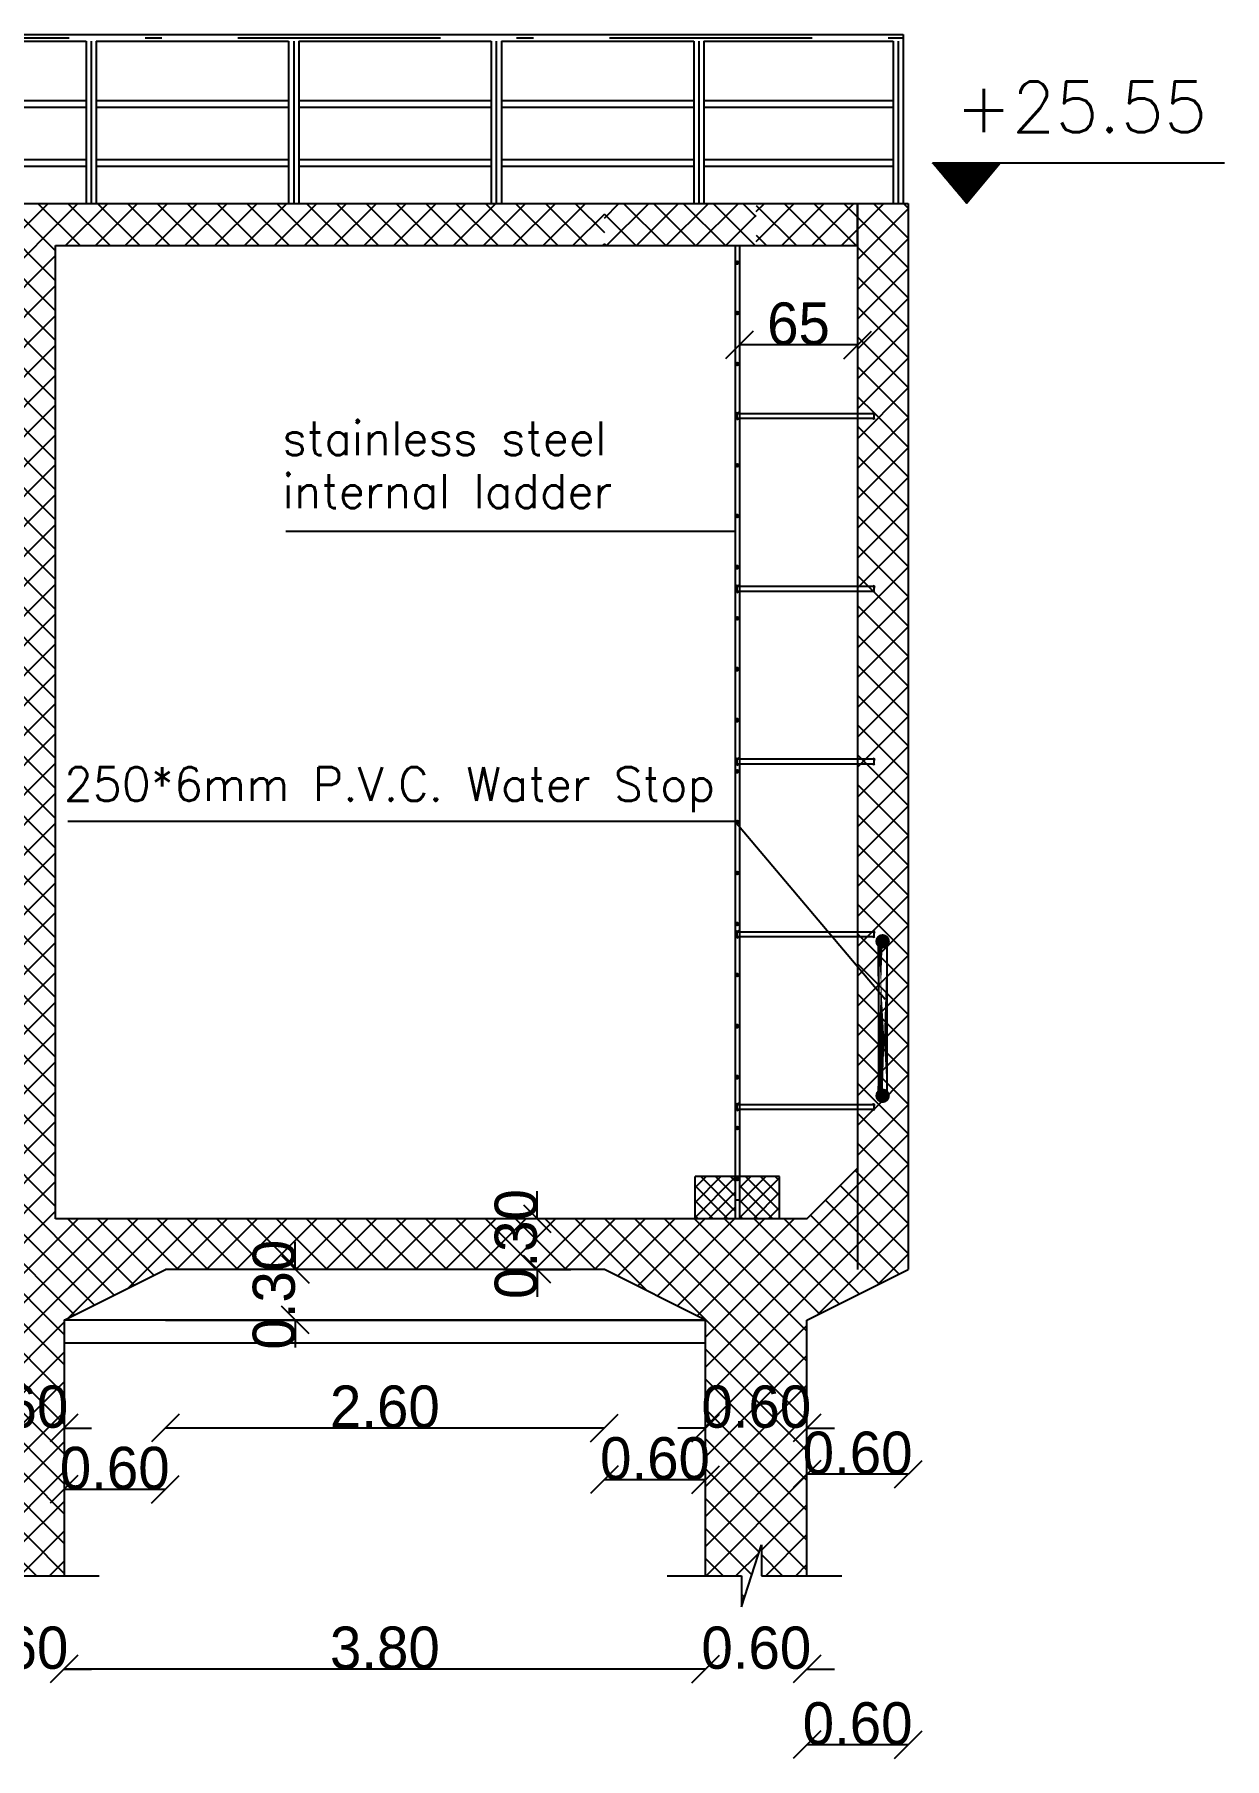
# Model space of a CAD drawing. Extents: x 151242 to 151523, y 158752 to 159354.
# Drawn here: x 151364.66 to 151371.71, y 159006.39 to 159016.6 of the extents above; entities that cross this region are included whole.
import ezdxf

# ---------------------------------------------------------------- set-up
doc = ezdxf.new("R2010")
doc.units = 0
doc.header["$LTSCALE"] = 3
doc.header["$MEASUREMENT"] = 0
doc.header["$PDMODE"] = 2
doc.header["$PDSIZE"] = 0.03
for name, pattern in [('AUSGEZOGEN', [0]), ('CENTER', [2, 1.25, -0.25, 0.25, -0.25]), ('STRICHPUNKT2', [0.7, 0.4, -0.15, 0, -0.15])]:
    doc.linetypes.add(name, pattern=pattern)
doc.layers.get('0').update_dxf_attribs({"linetype": 'CONTINUOUS'})
doc.layers.get('DEFPOINTS').update_dxf_attribs({"linetype": 'CONTINUOUS'})
for name, color, linetype in [('3', 4, 'CONTINUOUS'), ('4', 12, 'CONTINUOUS'), ('HATSH', 252, 'CONTINUOUS')]:
    doc.layers.add(name, color=color, linetype=linetype)
doc.styles.add('ROMANS', font='romans.shx')
doc.dimstyles.new('mais 1-100 plan', dxfattribs={"dimtxt": 0.25, "dimasz": 0.1635, "dimexe": 0.18, "dimexo": 0.0625, "dimgap": 0, "dimtad": 1, "dimzin": 0, "dimdsep": 46, "dimtxsty": 'Standard', "dimblk": 'OBLIQUE', "dimcen": 0, "dimse1": 1, "dimse2": 1, "dimclrd": 8, "dimclrt": 4, "dimadec": 0, "dimazin": 0, "dimtfac": 1, "dimtix": 1, "dimtofl": 0, "dimtmove": 0, "dimatfit": 3, "dimldrblk": 'OBLIQUE', "dimfxl": 0.18, "dimtolj": 1, "dimtzin": 0, "dimarcsym": 0})

# ---------------------------------------------------------------- blocks, each defined once
blk = doc.blocks.new('_OBLIQUE')
at = {"color": 0, "linetype": 'ByBlock'}
blk.add_line((-0.5, -0.5), (0.5, 0.5), dxfattribs=at)
blk = doc.blocks.new('*D683')
at = {"layer": '4', "color": 8, "linetype": 'Continuous', "lineweight": -2, "transparency": 16777216}
for p, q in [((151367.636, 159009.588), (151367.636, 159009.752)), ((151367.636, 159009.288), (151367.636, 159009.125))]:
    blk.add_line(p, q, dxfattribs=at)
at = {"layer": 'DEFPOINTS', "color": 0, "linetype": 'Continuous', "transparency": 16777216}
for p in [(151367.636, 159009.588), (151367.836, 159009.588), (151367.836, 159009.288)]:
    blk.add_point(p, dxfattribs=at)
at = {"layer": '4', "color": 8, "linetype": 'Continuous', "lineweight": -2, "transparency": 16777216, "xscale": 0.1635000000000001, "yscale": 0.1635000000000001, "zscale": 0.1635000000000001}
for p, rotation in [((151367.636, 159009.588), 270), ((151367.636, 159009.288), 90)]:
    blk.add_blockref('_OBLIQUE', p, dxfattribs=dict(at, rotation=rotation))
at = {"layer": '4', "color": 4, "linetype": 'Continuous', "transparency": 16777216, "insert": (151367.511, 159009.438), "char_height": 0.25, "attachment_point": 5, "rotation": 90}
blk.add_mtext('\\A1;0.30', dxfattribs=at)
blk = doc.blocks.new('*D689')
at = {"layer": '4', "color": 8, "linetype": 'Continuous', "lineweight": -2, "transparency": 16777216}
blk.add_line((151369.534, 159014.76), (151368.834, 159014.76), dxfattribs=at)
at = {"layer": 'DEFPOINTS', "color": 0, "linetype": 'Continuous', "transparency": 16777216}
for p in [(151368.834, 159014.76), (151368.834, 159014.76), (151369.534, 159014.76)]:
    blk.add_point(p, dxfattribs=at)
at = {"layer": '4', "color": 8, "linetype": 'Continuous', "lineweight": -2, "transparency": 16777216, "xscale": 0.1635000000000001, "yscale": 0.1635000000000001, "zscale": 0.1635000000000001, "rotation": 180}
blk.add_blockref('_OBLIQUE', (151368.834, 159014.76), dxfattribs=at)
at = {"layer": '4', "color": 8, "linetype": 'Continuous', "lineweight": -2, "transparency": 16777216, "xscale": 0.1635000000000001, "yscale": 0.1635000000000001, "zscale": 0.1635000000000001}
blk.add_blockref('_OBLIQUE', (151369.534, 159014.76), dxfattribs=at)
at = {"layer": '4', "color": 4, "linetype": 'Continuous', "transparency": 16777216, "insert": (151369.184, 159014.885), "char_height": 0.25, "attachment_point": 5}
blk.add_mtext('\\A1;65', dxfattribs=at)
blk = doc.blocks.new('*D704')
at = {"layer": '4', "color": 8, "linetype": 'Continuous', "lineweight": -2, "transparency": 16777216}
blk.add_line((151369.834, 159008.076), (151369.234, 159008.076), dxfattribs=at)
at = {"layer": 'DEFPOINTS', "color": 0, "linetype": 'Continuous', "transparency": 16777216}
for p in [(151369.834, 159009.288), (151369.234, 159008.988), (151369.234, 159008.076)]:
    blk.add_point(p, dxfattribs=at)
at = {"layer": '4', "color": 8, "linetype": 'Continuous', "lineweight": -2, "transparency": 16777216, "xscale": 0.1635000000000001, "yscale": 0.1635000000000001, "zscale": 0.1635000000000001, "rotation": 180}
blk.add_blockref('_OBLIQUE', (151369.234, 159008.076), dxfattribs=at)
at = {"layer": '4', "color": 8, "linetype": 'Continuous', "lineweight": -2, "transparency": 16777216, "xscale": 0.1635000000000001, "yscale": 0.1635000000000001, "zscale": 0.1635000000000001}
blk.add_blockref('_OBLIQUE', (151369.834, 159008.076), dxfattribs=at)
at = {"layer": '4', "color": 4, "linetype": 'Continuous', "transparency": 16777216, "insert": (151369.534, 159008.201), "char_height": 0.25, "attachment_point": 5}
blk.add_mtext('\\A1;0.60', dxfattribs=at)
blk = doc.blocks.new('*D705')
at = {"layer": '4', "color": 8, "linetype": 'Continuous', "lineweight": -2, "transparency": 16777216}
for p, q in [((151368.634, 159008.349), (151368.47, 159008.349)), ((151369.234, 159008.349), (151369.397, 159008.349))]:
    blk.add_line(p, q, dxfattribs=at)
at = {"layer": 'DEFPOINTS', "color": 0, "linetype": 'Continuous', "transparency": 16777216}
for p in [(151369.234, 159008.988), (151368.634, 159008.349), (151368.634, 159008.231)]:
    blk.add_point(p, dxfattribs=at)
at = {"layer": '4', "color": 8, "linetype": 'Continuous', "lineweight": -2, "transparency": 16777216, "xscale": 0.1635000000000001, "yscale": 0.1635000000000001, "zscale": 0.1635000000000001}
blk.add_blockref('_OBLIQUE', (151368.634, 159008.349), dxfattribs=at)
at = {"layer": '4', "color": 8, "linetype": 'Continuous', "lineweight": -2, "transparency": 16777216, "xscale": 0.1635000000000001, "yscale": 0.1635000000000001, "zscale": 0.1635000000000001, "rotation": 180}
blk.add_blockref('_OBLIQUE', (151369.234, 159008.349), dxfattribs=at)
at = {"layer": '4', "color": 4, "linetype": 'Continuous', "transparency": 16777216, "insert": (151368.934, 159008.474), "char_height": 0.25, "attachment_point": 5}
blk.add_mtext('\\A1;0.60', dxfattribs=at)
blk = doc.blocks.new('*D706')
at = {"layer": '4', "color": 8, "linetype": 'Continuous', "lineweight": -2, "transparency": 16777216}
blk.add_line((151368.634, 159008.043), (151368.034, 159008.043), dxfattribs=at)
at = {"layer": 'DEFPOINTS', "color": 0, "linetype": 'Continuous', "transparency": 16777216}
for p in [(151368.034, 159009.288), (151368.634, 159008.231), (151368.034, 159008.043)]:
    blk.add_point(p, dxfattribs=at)
at = {"layer": '4', "color": 8, "linetype": 'Continuous', "lineweight": -2, "transparency": 16777216, "xscale": 0.1635000000000001, "yscale": 0.1635000000000001, "zscale": 0.1635000000000001, "rotation": 180}
blk.add_blockref('_OBLIQUE', (151368.034, 159008.043), dxfattribs=at)
at = {"layer": '4', "color": 8, "linetype": 'Continuous', "lineweight": -2, "transparency": 16777216, "xscale": 0.1635000000000001, "yscale": 0.1635000000000001, "zscale": 0.1635000000000001}
blk.add_blockref('_OBLIQUE', (151368.634, 159008.043), dxfattribs=at)
at = {"layer": '4', "color": 4, "linetype": 'Continuous', "transparency": 16777216, "insert": (151368.334, 159008.168), "char_height": 0.25, "attachment_point": 5}
blk.add_mtext('\\A1;0.60', dxfattribs=at)
blk = doc.blocks.new('*D707')
at = {"layer": '4', "color": 8, "linetype": 'Continuous', "lineweight": -2, "transparency": 16777216}
blk.add_line((151368.034, 159008.349), (151365.434, 159008.349), dxfattribs=at)
at = {"layer": 'DEFPOINTS', "color": 0, "linetype": 'Continuous', "transparency": 16777216}
for p in [(151365.434, 159009.288), (151368.034, 159009.288), (151365.434, 159008.349)]:
    blk.add_point(p, dxfattribs=at)
at = {"layer": '4', "color": 8, "linetype": 'Continuous', "lineweight": -2, "transparency": 16777216, "xscale": 0.1635000000000001, "yscale": 0.1635000000000001, "zscale": 0.1635000000000001, "rotation": 180}
blk.add_blockref('_OBLIQUE', (151365.434, 159008.349), dxfattribs=at)
at = {"layer": '4', "color": 8, "linetype": 'Continuous', "lineweight": -2, "transparency": 16777216, "xscale": 0.1635000000000001, "yscale": 0.1635000000000001, "zscale": 0.1635000000000001}
blk.add_blockref('_OBLIQUE', (151368.034, 159008.349), dxfattribs=at)
at = {"layer": '4', "color": 4, "linetype": 'Continuous', "transparency": 16777216, "insert": (151366.734, 159008.474), "char_height": 0.25, "attachment_point": 5}
blk.add_mtext('\\A1;2.60', dxfattribs=at)
blk = doc.blocks.new('*D708')
at = {"layer": '4', "color": 8, "linetype": 'Continuous', "lineweight": -2, "transparency": 16777216}
blk.add_line((151365.434, 159007.986), (151364.834, 159007.986), dxfattribs=at)
at = {"layer": 'DEFPOINTS', "color": 0, "linetype": 'Continuous', "transparency": 16777216}
for p in [(151365.434, 159009.288), (151364.834, 159008.988), (151364.834, 159007.986)]:
    blk.add_point(p, dxfattribs=at)
at = {"layer": '4', "color": 8, "linetype": 'Continuous', "lineweight": -2, "transparency": 16777216, "xscale": 0.1635000000000001, "yscale": 0.1635000000000001, "zscale": 0.1635000000000001, "rotation": 180}
blk.add_blockref('_OBLIQUE', (151364.834, 159007.986), dxfattribs=at)
at = {"layer": '4', "color": 8, "linetype": 'Continuous', "lineweight": -2, "transparency": 16777216, "xscale": 0.1635000000000001, "yscale": 0.1635000000000001, "zscale": 0.1635000000000001}
blk.add_blockref('_OBLIQUE', (151365.434, 159007.986), dxfattribs=at)
at = {"layer": '4', "color": 4, "linetype": 'Continuous', "transparency": 16777216, "insert": (151365.134, 159008.111), "char_height": 0.25, "attachment_point": 5}
blk.add_mtext('\\A1;0.60', dxfattribs=at)
blk = doc.blocks.new('*D709')
at = {"layer": '4', "color": 8, "linetype": 'Continuous', "lineweight": -2, "transparency": 16777216}
for p, q in [((151364.234, 159008.349), (151364.07, 159008.349)), ((151364.834, 159008.349), (151364.997, 159008.349))]:
    blk.add_line(p, q, dxfattribs=at)
at = {"layer": 'DEFPOINTS', "color": 0, "linetype": 'Continuous', "transparency": 16777216}
for p in [(151364.834, 159008.988), (151364.234, 159008.487), (151364.234, 159008.349)]:
    blk.add_point(p, dxfattribs=at)
at = {"layer": '4', "color": 8, "linetype": 'Continuous', "lineweight": -2, "transparency": 16777216, "xscale": 0.1635000000000001, "yscale": 0.1635000000000001, "zscale": 0.1635000000000001}
blk.add_blockref('_OBLIQUE', (151364.234, 159008.349), dxfattribs=at)
at = {"layer": '4', "color": 8, "linetype": 'Continuous', "lineweight": -2, "transparency": 16777216, "xscale": 0.1635000000000001, "yscale": 0.1635000000000001, "zscale": 0.1635000000000001, "rotation": 180}
blk.add_blockref('_OBLIQUE', (151364.834, 159008.349), dxfattribs=at)
at = {"layer": '4', "color": 4, "linetype": 'Continuous', "transparency": 16777216, "insert": (151364.534, 159008.474), "char_height": 0.25, "attachment_point": 5}
blk.add_mtext('\\A1;0.60', dxfattribs=at)
blk = doc.blocks.new('*D715')
at = {"layer": '4', "color": 8, "linetype": 'Continuous', "lineweight": -2, "transparency": 16777216}
for p, q in [((151366.203, 159009.288), (151366.203, 159009.452)), ((151366.203, 159008.988), (151366.203, 159008.825))]:
    blk.add_line(p, q, dxfattribs=at)
at = {"layer": 'DEFPOINTS', "color": 0, "linetype": 'Continuous', "transparency": 16777216}
for p in [(151366.203, 159009.288), (151366.593, 159009.288), (151366.593, 159008.988)]:
    blk.add_point(p, dxfattribs=at)
at = {"layer": '4', "color": 8, "linetype": 'Continuous', "lineweight": -2, "transparency": 16777216, "xscale": 0.1635000000000001, "yscale": 0.1635000000000001, "zscale": 0.1635000000000001}
for p, rotation in [((151366.203, 159009.288), 270), ((151366.203, 159008.988), 90)]:
    blk.add_blockref('_OBLIQUE', p, dxfattribs=dict(at, rotation=rotation))
at = {"layer": '4', "color": 4, "linetype": 'Continuous', "transparency": 16777216, "insert": (151366.078, 159009.138), "char_height": 0.25, "attachment_point": 5, "rotation": 90}
blk.add_mtext('\\A1;0.30', dxfattribs=at)
blk = doc.blocks.new('*D716')
at = {"layer": '4', "color": 8, "linetype": 'Continuous', "lineweight": -2, "transparency": 16777216}
blk.add_line((151369.834, 159006.474), (151369.234, 159006.474), dxfattribs=at)
at = {"layer": 'DEFPOINTS', "color": 0, "linetype": 'Continuous', "transparency": 16777216}
for p in [(151369.834, 159009.288), (151369.234, 159008.988), (151369.234, 159006.474)]:
    blk.add_point(p, dxfattribs=at)
at = {"layer": '4', "color": 8, "linetype": 'Continuous', "lineweight": -2, "transparency": 16777216, "xscale": 0.1635000000000001, "yscale": 0.1635000000000001, "zscale": 0.1635000000000001, "rotation": 180}
blk.add_blockref('_OBLIQUE', (151369.234, 159006.474), dxfattribs=at)
at = {"layer": '4', "color": 8, "linetype": 'Continuous', "lineweight": -2, "transparency": 16777216, "xscale": 0.1635000000000001, "yscale": 0.1635000000000001, "zscale": 0.1635000000000001}
blk.add_blockref('_OBLIQUE', (151369.834, 159006.474), dxfattribs=at)
at = {"layer": '4', "color": 4, "linetype": 'Continuous', "transparency": 16777216, "insert": (151369.534, 159006.599), "char_height": 0.25, "attachment_point": 5}
blk.add_mtext('\\A1;0.60', dxfattribs=at)
blk = doc.blocks.new('*D717')
at = {"layer": '4', "color": 8, "linetype": 'Continuous', "lineweight": -2, "transparency": 16777216}
for p, q in [((151368.634, 159006.922), (151368.47, 159006.922)), ((151369.234, 159006.922), (151369.397, 159006.922))]:
    blk.add_line(p, q, dxfattribs=at)
at = {"layer": 'DEFPOINTS', "color": 0, "linetype": 'Continuous', "transparency": 16777216}
for p in [(151369.234, 159008.988), (151368.634, 159007.713), (151368.634, 159006.922)]:
    blk.add_point(p, dxfattribs=at)
at = {"layer": '4', "color": 8, "linetype": 'Continuous', "lineweight": -2, "transparency": 16777216, "xscale": 0.1635000000000001, "yscale": 0.1635000000000001, "zscale": 0.1635000000000001}
blk.add_blockref('_OBLIQUE', (151368.634, 159006.922), dxfattribs=at)
at = {"layer": '4', "color": 8, "linetype": 'Continuous', "lineweight": -2, "transparency": 16777216, "xscale": 0.1635000000000001, "yscale": 0.1635000000000001, "zscale": 0.1635000000000001, "rotation": 180}
blk.add_blockref('_OBLIQUE', (151369.234, 159006.922), dxfattribs=at)
at = {"layer": '4', "color": 4, "linetype": 'Continuous', "transparency": 16777216, "insert": (151368.934, 159007.047), "char_height": 0.25, "attachment_point": 5}
blk.add_mtext('\\A1;0.60', dxfattribs=at)
blk = doc.blocks.new('*D718')
at = {"layer": '4', "color": 8, "linetype": 'Continuous', "lineweight": -2, "transparency": 16777216}
blk.add_line((151368.634, 159006.922), (151364.834, 159006.922), dxfattribs=at)
at = {"layer": 'DEFPOINTS', "color": 0, "linetype": 'Continuous', "transparency": 16777216}
for p in [(151364.834, 159007.713), (151368.634, 159007.713), (151364.834, 159006.922)]:
    blk.add_point(p, dxfattribs=at)
at = {"layer": '4', "color": 8, "linetype": 'Continuous', "lineweight": -2, "transparency": 16777216, "xscale": 0.1635000000000001, "yscale": 0.1635000000000001, "zscale": 0.1635000000000001, "rotation": 180}
blk.add_blockref('_OBLIQUE', (151364.834, 159006.922), dxfattribs=at)
at = {"layer": '4', "color": 8, "linetype": 'Continuous', "lineweight": -2, "transparency": 16777216, "xscale": 0.1635000000000001, "yscale": 0.1635000000000001, "zscale": 0.1635000000000001}
blk.add_blockref('_OBLIQUE', (151368.634, 159006.922), dxfattribs=at)
at = {"layer": '4', "color": 4, "linetype": 'Continuous', "transparency": 16777216, "insert": (151366.734, 159007.047), "char_height": 0.25, "attachment_point": 5}
blk.add_mtext('\\A1;3.80', dxfattribs=at)
blk = doc.blocks.new('*D719')
at = {"layer": '4', "color": 8, "linetype": 'Continuous', "lineweight": -2, "transparency": 16777216}
for p, q in [((151364.234, 159006.922), (151364.07, 159006.922)), ((151364.834, 159006.922), (151364.997, 159006.922))]:
    blk.add_line(p, q, dxfattribs=at)
at = {"layer": 'DEFPOINTS', "color": 0, "linetype": 'Continuous', "transparency": 16777216}
for p in [(151364.234, 159007.713), (151364.834, 159007.713), (151364.234, 159006.922)]:
    blk.add_point(p, dxfattribs=at)
at = {"layer": '4', "color": 8, "linetype": 'Continuous', "lineweight": -2, "transparency": 16777216, "xscale": 0.1635000000000001, "yscale": 0.1635000000000001, "zscale": 0.1635000000000001}
blk.add_blockref('_OBLIQUE', (151364.234, 159006.922), dxfattribs=at)
at = {"layer": '4', "color": 8, "linetype": 'Continuous', "lineweight": -2, "transparency": 16777216, "xscale": 0.1635000000000001, "yscale": 0.1635000000000001, "zscale": 0.1635000000000001, "rotation": 180}
blk.add_blockref('_OBLIQUE', (151364.834, 159006.922), dxfattribs=at)
at = {"layer": '4', "color": 4, "linetype": 'Continuous', "transparency": 16777216, "insert": (151364.534, 159007.047), "char_height": 0.25, "attachment_point": 5}
blk.add_mtext('\\A1;0.60', dxfattribs=at)

msp = doc.modelspace()

# ---------------------------------------------------------------- hatches: boundary and pattern name
at = {"layer": '4', "linetype": 'Continuous'}
h = msp.add_hatch(dxfattribs=at)
h.set_pattern_fill('ANSI31', color=256, scale=0.01, style=0)
h.set_pattern_definition([(45, (151329.6188917, 158906.8395038), (-0.000883883476, 0.000883883476), [])])
h.paths.add_polyline_path([(151370.378, 159015.836), (151369.978, 159015.836), (151370.178, 159015.598)])
at = {"layer": '4'}
h = msp.add_hatch(dxfattribs=at)
h.set_pattern_fill('ANSI37', color=256, style=0)
h.set_pattern_definition([(45, (145744.69065, 160078.39307), (-0.0883883476, 0.0883883476), []), (135, (145744.69065, 160078.39307), (-0.0883883476, -0.0883883476), [])])
h.paths.add_polyline_path([(151368.934, 159015.598), (151368.034, 159015.598), (151368.034, 159015.348), (151368.934, 159015.348)])
h = msp.add_hatch(color=2, dxfattribs=at)
edge = h.paths.add_edge_path()
edge.add_arc((151369.682, 159011.23), 0.0431, 0, 360)
at = {"layer": '4', "linetype": 'CENTER', "ltscale": 2}
h = msp.add_hatch(dxfattribs=at)
h.set_pattern_fill('PLASTI', color=2, scale=0.05, style=0)
h.set_pattern_definition([(0, (150890.03546, 159306.653231), (0, 0.0125), []), (0, (150890.03546, 159306.654793), (0, 0.0125), []), (0, (150890.03546, 159306.656356), (0, 0.0125), []), (0, (150890.03546, 159306.661043), (0, 0.0125), [])])
edge = h.paths.add_edge_path()
edge.add_line((151369.682, 159011.26), (151369.682, 159011.197))
edge.add_line((151369.713, 159011.232), (151369.651, 159011.232))
edge.add_line((151369.659, 159010.326), (151369.659, 159011.222))
edge.add_line((151369.709, 159010.326), (151369.709, 159011.222))
edge.add_line((151369.682, 159010.346), (151369.682, 159010.284))
edge.add_line((151369.713, 159010.318), (151369.651, 159010.318))
at = {"layer": '4'}
h = msp.add_hatch(color=2, dxfattribs=at)
edge = h.paths.add_edge_path()
edge.add_arc((151369.682, 159010.316), 0.0431, 0, 360)
h = msp.add_hatch(dxfattribs=at)
h.set_pattern_fill('ANSI37', color=256, scale=0.5, style=0)
h.set_pattern_definition([(45, (145744.69065, 160078.39307), (-0.0441941738, 0.0441941738), []), (135, (145744.69065, 160078.39307), (-0.0441941738, -0.0441941738), [])])
h.paths.add_polyline_path([(151369.071, 159009.838), (151368.834, 159009.838), (151368.834, 159009.588), (151369.071, 159009.588)])
h.paths.add_polyline_path([(151368.809, 159009.838), (151368.571, 159009.838), (151368.571, 159009.588), (151368.809, 159009.588)])
at = {"layer": 'HATSH'}
h = msp.add_hatch(dxfattribs=at)
h.set_pattern_fill('ANSI37', color=256, style=0)
h.set_pattern_definition([(45, (-444.8411, -107.41116), (-0.08838834765, 0.08838834765), []), (135, (-444.8411, -107.41116), (-0.08838834765, -0.08838834765), [])])
h.paths.add_polyline_path([(151369.834, 159015.598), (151369.534, 159015.598), (151369.534, 159014.354), (151369.636, 159014.354), (151369.628, 159014.349), (151369.628, 159014.349), (151369.631, 159014.354), (151369.625, 159014.354), (151369.626, 159014.35), (151369.626, 159014.35), (151369.623, 159014.354), (151369.534, 159014.354), (151369.534, 159014.326), (151369.634, 159014.326), (151369.629, 159014.328), (151369.631, 159014.326), (151369.534, 159014.326), (151369.534, 159013.657), (151369.834, 159013.657)])
h.paths.add_polyline_path([(151369.834, 159013.118), (151369.534, 159013.118), (151369.534, 159012.31), (151369.636, 159012.31), (151369.628, 159012.305), (151369.628, 159012.305), (151369.631, 159012.31), (151369.625, 159012.31), (151369.626, 159012.305), (151369.626, 159012.305), (151369.623, 159012.31), (151369.534, 159012.31), (151369.534, 159012.281), (151369.634, 159012.281), (151369.629, 159012.283), (151369.631, 159012.281), (151369.534, 159012.281), (151369.534, 159011.287), (151369.636, 159011.287), (151369.628, 159011.283), (151369.628, 159011.282), (151369.631, 159011.287), (151369.625, 159011.287), (151369.626, 159011.283), (151369.626, 159011.283), (151369.623, 159011.287), (151369.534, 159011.287), (151369.534, 159011.259), (151369.634, 159011.259), (151369.629, 159011.261), (151369.631, 159011.259), (151369.534, 159011.259), (151369.534, 159010.588), (151369.534, 159010.265), (151369.636, 159010.265), (151369.628, 159010.26), (151369.628, 159010.26), (151369.631, 159010.265), (151369.625, 159010.265), (151369.626, 159010.26), (151369.626, 159010.26), (151369.623, 159010.265), (151369.534, 159010.265), (151369.534, 159010.236), (151369.634, 159010.236), (151369.629, 159010.239), (151369.631, 159010.236), (151369.534, 159010.236), (151369.534, 159009.888), (151369.234, 159009.588), (151364.784, 159009.588), (151364.784, 159013.118), (151364.284, 159013.118), (151364.284, 159009.588), (151359.834, 159009.588), (151359.534, 159009.888), (151359.534, 159013.118), (151359.234, 159013.118), (151359.234, 159009.288), (151359.834, 159008.988), (151359.834, 159008.245), (151359.934, 159008.245), (151360.434, 159008.245), (151360.434, 159008.445), (151360.434, 159008.445), (151360.434, 159008.988), (151361.034, 159009.288), (151363.634, 159009.288), (151364.234, 159008.988), (151364.234, 159008.245), (151364.334, 159008.245), (151364.834, 159008.245), (151364.834, 159008.445), (151364.834, 159008.445), (151364.834, 159008.988), (151365.434, 159009.288), (151368.034, 159009.288), (151368.634, 159008.988), (151368.634, 159008.245), (151368.734, 159008.245), (151369.234, 159008.245), (151369.234, 159008.445), (151369.234, 159008.445), (151369.234, 159008.988), (151369.834, 159009.288), (151369.834, 159010.545), (151369.834, 159010.545), (151369.834, 159010.945), (151369.834, 159010.945)])
h.paths.add_polyline_path([(151369.834, 159013.657), (151369.534, 159013.657), (151369.534, 159013.332), (151369.636, 159013.332), (151369.628, 159013.327), (151369.628, 159013.327), (151369.631, 159013.332), (151369.625, 159013.332), (151369.626, 159013.327), (151369.626, 159013.327), (151369.623, 159013.332), (151369.534, 159013.332), (151369.534, 159013.303), (151369.634, 159013.303), (151369.629, 159013.306), (151369.631, 159013.303), (151369.534, 159013.303), (151369.534, 159013.118), (151369.834, 159013.118)])
h.paths.add_polyline_path([(151369.234, 159008.045), (151369.234, 159008.245), (151369.134, 159008.245), (151368.634, 159008.245), (151368.634, 159008.245), (151368.634, 159007.474), (151368.846, 159007.474), (151368.846, 159007.291), (151368.965, 159007.657), (151368.965, 159007.475), (151369.234, 159007.475), (151369.234, 159008.045)])
h.paths.add_polyline_path([(151364.834, 159008.045), (151364.834, 159008.245), (151364.734, 159008.245), (151364.234, 159008.245), (151364.234, 159008.245), (151364.234, 159007.474), (151364.446, 159007.474), (151364.446, 159007.291), (151364.565, 159007.657), (151364.565, 159007.475), (151364.834, 159007.475), (151364.834, 159008.045)])
h.paths.add_polyline_path([(151360.434, 159008.045), (151360.434, 159008.245), (151360.334, 159008.245), (151359.834, 159008.245), (151359.834, 159008.245), (151359.834, 159007.474), (151360.046, 159007.474), (151360.046, 159007.291), (151360.165, 159007.657), (151360.165, 159007.475), (151360.434, 159007.475), (151360.434, 159008.045)])
h.paths.add_polyline_path([(151360.187, 159015.261), (151360.187, 159015.685), (151360.487, 159015.685), (151360.487, 159015.261)], flags=25)
h.paths.add_polyline_path([(151367.336, 159009.226), (151367.336, 159009.65), (151367.636, 159009.65), (151367.636, 159009.226)], flags=25)
h.paths.add_polyline_path([(151360.187, 159009.526), (151360.187, 159009.95), (151360.487, 159009.95), (151360.487, 159009.526)], flags=24)
h.paths.add_polyline_path([(151367.448, 159008.907), (151367.448, 159009.384), (151367.11, 159009.384), (151367.11, 159008.907)], flags=25)
h.paths.add_polyline_path([(151368.703, 159008.239), (151369.179, 159008.239), (151369.179, 159008.577), (151368.703, 159008.577)], flags=9)
h.paths.add_polyline_path([(151364.303, 159008.239), (151364.779, 159008.239), (151364.779, 159008.577), (151364.303, 159008.577)], flags=9)
h.paths.add_polyline_path([(151359.903, 159008.239), (151360.379, 159008.239), (151360.379, 159008.577), (151359.903, 159008.577)], flags=9)
h.paths.add_polyline_path([(151368.034, 159015.598), (151359.234, 159015.598), (151359.234, 159013.118), (151359.534, 159013.118), (151359.534, 159015.348), (151364.284, 159015.348), (151364.284, 159013.118), (151364.784, 159013.118), (151364.784, 159015.348), (151368.034, 159015.348)])
h.paths.add_polyline_path([(151369.534, 159015.598), (151368.934, 159015.598), (151368.934, 159015.348), (151369.534, 159015.348)])

# ---------------------------------------------------------------- linework, layer by layer
at = {"layer": '4', "color": 2, "linetype": 'AUSGEZOGEN'}
for p, q in [((151359.264, 159016.598), (151369.804, 159016.598)), ((151363.824, 159016.558), (151364.964, 159016.558)), ((151364.964, 159016.558), (151364.964, 159015.598)), ((151365.024, 159016.558), (151365.024, 159015.598)), ((151365.024, 159016.558), (151366.164, 159016.558)), ((151366.164, 159016.558), (151366.164, 159015.598)), ((151366.224, 159016.558), (151366.224, 159015.598)), ((151366.224, 159016.558), (151367.364, 159016.558)), ((151367.364, 159016.558), (151367.364, 159015.598)), ((151367.424, 159016.558), (151367.424, 159015.598)), ((151367.424, 159016.558), (151368.564, 159016.558)), ((151368.564, 159016.558), (151368.564, 159015.598)), ((151368.624, 159016.558), (151368.624, 159015.598)), ((151368.624, 159016.558), (151369.744, 159016.558)), ((151369.744, 159016.598), (151369.804, 159016.598)), ((151369.744, 159016.558), (151369.744, 159015.598)), ((151369.804, 159016.598), (151369.804, 159015.598)), ((151363.824, 159016.208), (151364.964, 159016.208)), ((151363.824, 159016.168), (151364.964, 159016.168)), ((151365.024, 159016.208), (151366.164, 159016.208)), ((151365.024, 159016.168), (151366.164, 159016.168)), ((151366.224, 159016.208), (151367.364, 159016.208)), ((151366.224, 159016.168), (151367.364, 159016.168)), ((151367.424, 159016.208), (151368.564, 159016.208)), ((151367.424, 159016.168), (151368.564, 159016.168)), ((151368.624, 159016.208), (151369.744, 159016.208)), ((151368.624, 159016.168), (151369.744, 159016.168)), ((151363.824, 159015.858), (151364.964, 159015.858)), ((151365.024, 159015.858), (151366.164, 159015.858)), ((151366.224, 159015.858), (151367.364, 159015.858)), ((151367.424, 159015.858), (151368.564, 159015.858)), ((151368.624, 159015.858), (151369.744, 159015.858)), ((151363.824, 159015.818), (151364.964, 159015.818)), ((151365.024, 159015.818), (151366.164, 159015.818)), ((151366.224, 159015.818), (151367.364, 159015.818)), ((151367.424, 159015.818), (151368.564, 159015.818)), ((151368.624, 159015.818), (151369.744, 159015.818)), ((151369.534, 159010.945), (151369.534, 159010.545)), ((151369.534, 159010.945), (151369.534, 159010.545)), ((151369.834, 159010.945), (151369.834, 159010.545)), ((151367.436, 159009.288), (151367.836, 159009.288)), ((151367.436, 159008.988), (151367.836, 159008.988))]:
    msp.add_line(p, q, dxfattribs=at)
at = {"layer": '4', "color": 1, "linetype": 'STRICHPUNKT2'}
for p, q in [((151359.264, 159016.578), (151369.804, 159016.578)), ((151364.994, 159016.558), (151364.994, 159015.598)), ((151366.194, 159016.558), (151366.194, 159015.598)), ((151367.394, 159016.558), (151367.394, 159015.598)), ((151368.594, 159016.558), (151368.594, 159015.598)), ((151369.774, 159016.558), (151369.774, 159015.598))]:
    msp.add_line(p, q, dxfattribs=at)
at = {"layer": '4', "linetype": 'Continuous'}
for p, q in [((151371.707, 159015.836), (151369.978, 159015.836)), ((151370.378, 159015.836), (151370.178, 159015.598))]:
    msp.add_line(p, q, dxfattribs=at)
at = {"layer": '4', "color": 3, "linetype": 'AUSGEZOGEN'}
for p, q in [((151359.234, 159015.598), (151369.834, 159015.598)), ((151369.134, 159015.598), (151369.834, 159015.598)), ((151369.534, 159015.598), (151369.534, 159009.288)), ((151369.534, 159015.348), (151369.534, 159015.598)), ((151369.834, 159015.598), (151369.834, 159009.288)), ((151364.784, 159015.348), (151369.534, 159015.348)), ((151364.784, 159009.588), (151364.784, 159015.348)), ((151368.934, 159015.348), (151369.534, 159015.348)), ((151369.534, 159015.348), (151369.534, 159010.588)), ((151369.071, 159009.838), (151368.571, 159009.838)), ((151368.571, 159009.588), (151368.571, 159009.838)), ((151369.071, 159009.588), (151369.071, 159009.838)), ((151369.234, 159009.588), (151369.534, 159009.888)), ((151369.234, 159009.588), (151364.784, 159009.588)), ((151364.834, 159008.988), (151365.434, 159009.288)), ((151368.034, 159009.288), (151365.434, 159009.288)), ((151368.634, 159008.988), (151368.034, 159009.288)), ((151369.234, 159008.988), (151369.834, 159009.288)), ((151364.834, 159008.988), (151364.834, 159007.475)), ((151368.634, 159008.988), (151364.834, 159008.988)), ((151368.634, 159007.474), (151368.634, 159008.988)), ((151369.234, 159007.475), (151369.234, 159008.988)), ((151368.846, 159007.291), (151368.965, 159007.657)), ((151368.965, 159007.657), (151368.965, 159007.475)), ((151364.565, 159007.475), (151365.041, 159007.475)), ((151368.407, 159007.474), (151368.846, 159007.474)), ((151368.846, 159007.474), (151368.846, 159007.291)), ((151368.965, 159007.475), (151369.441, 159007.475))]:
    msp.add_line(p, q, dxfattribs=at)
at = {"layer": '4', "color": 1}
for p, q in [((151368.809, 159015.348), (151368.809, 159015.21)), ((151368.834, 159015.348), (151368.834, 159015.21)), ((151368.809, 159015.21), (151368.809, 159009.588)), ((151368.834, 159015.21), (151368.834, 159009.588))]:
    msp.add_line(p, q, dxfattribs=at)
at = {"layer": '4'}
for p, q in [((151368.815, 159015.248), (151368.827, 159015.248)), ((151368.821, 159015.254), (151368.821, 159015.241)), ((151368.815, 159014.948), (151368.827, 159014.948)), ((151368.821, 159014.954), (151368.821, 159014.941)), ((151368.815, 159014.648), (151368.827, 159014.648)), ((151368.821, 159014.654), (151368.821, 159014.641)), ((151368.819, 159014.354), (151368.819, 159014.326)), ((151368.819, 159014.354), (151369.631, 159014.354)), ((151368.819, 159014.326), (151369.631, 159014.326)), ((151369.631, 159014.354), (151369.631, 159014.326)), ((151368.815, 159014.048), (151368.827, 159014.048)), ((151368.821, 159014.054), (151368.821, 159014.041)), ((151368.815, 159013.747), (151368.827, 159013.747)), ((151368.821, 159013.752), (151368.821, 159013.74)), ((151368.815, 159013.445), (151368.827, 159013.445)), ((151368.821, 159013.45), (151368.821, 159013.438)), ((151368.819, 159013.332), (151368.819, 159013.303)), ((151368.819, 159013.332), (151369.631, 159013.332)), ((151368.819, 159013.303), (151369.631, 159013.303)), ((151369.631, 159013.332), (151369.631, 159013.303)), ((151368.815, 159013.142), (151368.827, 159013.142)), ((151368.821, 159013.148), (151368.821, 159013.135)), ((151368.815, 159012.841), (151368.827, 159012.841)), ((151368.821, 159012.847), (151368.821, 159012.834)), ((151368.815, 159012.539), (151368.827, 159012.539)), ((151368.821, 159012.544), (151368.821, 159012.532)), ((151368.819, 159012.31), (151368.819, 159012.281)), ((151368.819, 159012.31), (151369.631, 159012.31)), ((151368.819, 159012.281), (151369.631, 159012.281)), ((151369.631, 159012.31), (151369.631, 159012.281)), ((151368.815, 159012.237), (151368.827, 159012.237)), ((151368.821, 159012.242), (151368.821, 159012.23)), ((151368.815, 159011.936), (151368.827, 159011.936)), ((151368.821, 159011.942), (151368.821, 159011.929)), ((151368.815, 159011.634), (151368.827, 159011.634)), ((151368.821, 159011.639), (151368.821, 159011.627)), ((151368.815, 159011.332), (151368.827, 159011.332)), ((151368.819, 159011.287), (151368.819, 159011.259)), ((151368.819, 159011.287), (151369.631, 159011.287)), ((151368.819, 159011.259), (151369.631, 159011.259)), ((151368.821, 159011.337), (151368.821, 159011.325)), ((151369.631, 159011.287), (151369.631, 159011.259)), ((151368.815, 159011.03), (151368.827, 159011.03)), ((151368.821, 159011.036), (151368.821, 159011.023)), ((151368.821, 159010.734), (151368.821, 159010.721)), ((151368.815, 159010.728), (151368.827, 159010.728)), ((151368.815, 159010.426), (151368.827, 159010.426)), ((151368.821, 159010.432), (151368.821, 159010.419)), ((151368.819, 159010.265), (151368.819, 159010.236)), ((151368.819, 159010.265), (151369.631, 159010.265)), ((151368.819, 159010.236), (151369.631, 159010.236)), ((151369.631, 159010.265), (151369.631, 159010.236)), ((151368.815, 159010.125), (151368.827, 159010.125)), ((151368.821, 159010.13), (151368.821, 159010.118)), ((151368.815, 159009.823), (151368.827, 159009.823)), ((151368.821, 159009.828), (151368.821, 159009.816)), ((151368.809, 159009.7), (151368.834, 159009.7))]:
    msp.add_line(p, q, dxfattribs=at)
at = {"layer": '4', "color": 8}
for p, q in [((151368.807, 159014.348), (151368.819, 159014.342)), ((151368.807, 159014.341), (151368.819, 159014.338)), ((151368.808, 159014.335), (151368.819, 159014.334)), ((151368.808, 159014.327), (151368.819, 159014.326)), ((151368.809, 159014.354), (151368.819, 159014.347)), ((151368.818, 159014.334), (151368.812, 159014.33)), ((151368.818, 159014.326), (151368.812, 159014.322)), ((151368.819, 159014.354), (151368.815, 159014.36)), ((151368.819, 159014.326), (151368.818, 159014.325)), ((151368.819, 159014.326), (151368.819, 159014.325)), ((151368.819, 159014.325), (151368.824, 159014.316)), ((151368.822, 159014.364), (151368.827, 159014.354)), ((151368.823, 159014.326), (151368.824, 159014.324)), ((151368.826, 159014.316), (151368.828, 159014.325)), ((151368.829, 159014.354), (151368.831, 159014.364)), ((151369.62, 159014.36), (151369.623, 159014.355)), ((151369.625, 159014.325), (151369.623, 159014.319)), ((151369.624, 159014.359), (151369.625, 159014.354)), ((151369.628, 159014.359), (151369.629, 159014.354)), ((151369.628, 159014.326), (151369.629, 159014.318)), ((151369.63, 159014.331), (151369.634, 159014.329)), ((151369.631, 159014.354), (151369.634, 159014.361)), ((151369.636, 159014.355), (151369.631, 159014.352)), ((151369.637, 159014.349), (151369.631, 159014.349)), ((151369.631, 159014.345), (151369.636, 159014.344)), ((151369.631, 159014.342), (151369.635, 159014.339)), ((151369.631, 159014.336), (151369.635, 159014.334)), ((151369.631, 159014.327), (151369.635, 159014.325)), ((151369.631, 159014.326), (151369.634, 159014.319)), ((151368.807, 159013.326), (151368.819, 159013.319)), ((151368.807, 159013.318), (151368.819, 159013.315)), ((151368.808, 159013.313), (151368.819, 159013.312)), ((151368.808, 159013.304), (151368.819, 159013.303)), ((151368.809, 159013.332), (151368.819, 159013.325)), ((151368.818, 159013.312), (151368.812, 159013.308)), ((151368.818, 159013.304), (151368.812, 159013.299)), ((151368.819, 159013.332), (151368.815, 159013.338)), ((151368.819, 159013.303), (151368.818, 159013.303)), ((151368.819, 159013.303), (151368.824, 159013.293)), ((151368.819, 159013.303), (151368.819, 159013.303)), ((151368.822, 159013.341), (151368.827, 159013.332)), ((151368.823, 159013.303), (151368.824, 159013.301)), ((151368.826, 159013.293), (151368.828, 159013.303)), ((151368.829, 159013.332), (151368.831, 159013.342)), ((151369.62, 159013.337), (151369.623, 159013.332)), ((151369.625, 159013.303), (151369.623, 159013.297)), ((151369.624, 159013.337), (151369.625, 159013.332)), ((151369.628, 159013.337), (151369.629, 159013.332)), ((151369.628, 159013.303), (151369.629, 159013.296)), ((151369.63, 159013.309), (151369.634, 159013.307)), ((151369.631, 159013.332), (151369.634, 159013.338)), ((151369.636, 159013.332), (151369.631, 159013.329)), ((151369.637, 159013.327), (151369.631, 159013.327)), ((151369.631, 159013.323), (151369.636, 159013.322)), ((151369.631, 159013.32), (151369.635, 159013.317)), ((151369.631, 159013.314), (151369.635, 159013.312)), ((151369.631, 159013.305), (151369.635, 159013.303)), ((151369.631, 159013.303), (151369.634, 159013.297)), ((151368.807, 159012.303), (151368.819, 159012.297)), ((151368.807, 159012.296), (151368.819, 159012.293)), ((151368.808, 159012.29), (151368.819, 159012.29)), ((151368.808, 159012.282), (151368.819, 159012.281)), ((151368.809, 159012.31), (151368.819, 159012.302)), ((151368.818, 159012.29), (151368.812, 159012.285)), ((151368.818, 159012.281), (151368.812, 159012.277)), ((151368.819, 159012.31), (151368.815, 159012.315)), ((151368.819, 159012.281), (151368.818, 159012.281)), ((151368.819, 159012.281), (151368.819, 159012.28)), ((151368.819, 159012.28), (151368.824, 159012.271)), ((151368.822, 159012.319), (151368.827, 159012.31)), ((151368.823, 159012.281), (151368.824, 159012.279)), ((151368.826, 159012.271), (151368.828, 159012.281)), ((151368.829, 159012.31), (151368.831, 159012.319)), ((151369.62, 159012.315), (151369.623, 159012.31)), ((151369.625, 159012.281), (151369.623, 159012.274)), ((151369.624, 159012.314), (151369.625, 159012.309)), ((151369.628, 159012.315), (151369.629, 159012.31)), ((151369.628, 159012.281), (151369.629, 159012.273)), ((151369.63, 159012.287), (151369.634, 159012.285)), ((151369.631, 159012.31), (151369.634, 159012.316)), ((151369.636, 159012.31), (151369.631, 159012.307)), ((151369.637, 159012.304), (151369.631, 159012.305)), ((151369.631, 159012.301), (151369.636, 159012.299)), ((151369.631, 159012.297), (151369.635, 159012.294)), ((151369.631, 159012.292), (151369.635, 159012.29)), ((151369.631, 159012.283), (151369.635, 159012.28)), ((151369.631, 159012.281), (151369.634, 159012.275)), ((151368.807, 159011.281), (151368.819, 159011.275)), ((151368.807, 159011.274), (151368.819, 159011.271)), ((151368.808, 159011.268), (151368.819, 159011.267)), ((151368.808, 159011.26), (151368.819, 159011.259)), ((151368.809, 159011.287), (151368.819, 159011.28)), ((151368.818, 159011.267), (151368.812, 159011.263)), ((151368.818, 159011.259), (151368.812, 159011.255)), ((151368.819, 159011.287), (151368.815, 159011.293)), ((151368.819, 159011.259), (151368.818, 159011.258)), ((151368.819, 159011.259), (151368.819, 159011.258)), ((151368.819, 159011.258), (151368.824, 159011.249)), ((151368.822, 159011.297), (151368.827, 159011.287)), ((151368.823, 159011.259), (151368.824, 159011.257)), ((151368.826, 159011.249), (151368.828, 159011.258)), ((151368.829, 159011.287), (151368.831, 159011.297)), ((151369.62, 159011.293), (151369.623, 159011.288)), ((151369.625, 159011.259), (151369.623, 159011.252)), ((151369.624, 159011.292), (151369.625, 159011.287)), ((151369.628, 159011.292), (151369.629, 159011.287)), ((151369.628, 159011.259), (151369.629, 159011.251)), ((151369.63, 159011.265), (151369.634, 159011.263)), ((151369.631, 159011.287), (151369.634, 159011.294)), ((151369.636, 159011.288), (151369.631, 159011.285)), ((151369.637, 159011.282), (151369.631, 159011.282)), ((151369.631, 159011.278), (151369.636, 159011.277)), ((151369.631, 159011.275), (151369.635, 159011.272)), ((151369.631, 159011.269), (151369.635, 159011.268)), ((151369.631, 159011.261), (151369.635, 159011.258)), ((151369.631, 159011.259), (151369.634, 159011.252)), ((151368.807, 159010.259), (151368.819, 159010.253)), ((151368.807, 159010.251), (151368.819, 159010.248)), ((151368.808, 159010.246), (151368.819, 159010.245)), ((151368.808, 159010.237), (151368.819, 159010.236)), ((151368.809, 159010.265), (151368.819, 159010.258)), ((151368.818, 159010.245), (151368.812, 159010.241)), ((151368.818, 159010.237), (151368.812, 159010.232)), ((151368.819, 159010.265), (151368.815, 159010.271)), ((151368.819, 159010.236), (151368.818, 159010.236)), ((151368.819, 159010.236), (151368.824, 159010.226)), ((151368.819, 159010.236), (151368.819, 159010.236)), ((151368.822, 159010.274), (151368.827, 159010.265)), ((151368.823, 159010.236), (151368.824, 159010.234)), ((151368.826, 159010.226), (151368.828, 159010.236)), ((151368.829, 159010.265), (151368.831, 159010.275)), ((151369.62, 159010.271), (151369.623, 159010.265)), ((151369.625, 159010.236), (151369.623, 159010.23)), ((151369.624, 159010.27), (151369.625, 159010.265)), ((151369.628, 159010.27), (151369.629, 159010.265)), ((151369.628, 159010.236), (151369.629, 159010.229)), ((151369.63, 159010.242), (151369.634, 159010.24)), ((151369.631, 159010.265), (151369.634, 159010.271)), ((151369.636, 159010.265), (151369.631, 159010.262)), ((151369.637, 159010.26), (151369.631, 159010.26)), ((151369.631, 159010.256), (151369.636, 159010.255)), ((151369.631, 159010.253), (151369.635, 159010.25)), ((151369.631, 159010.247), (151369.635, 159010.245)), ((151369.631, 159010.238), (151369.635, 159010.236)), ((151369.631, 159010.236), (151369.634, 159010.23))]:
    msp.add_line(p, q, dxfattribs=at)
at = {"layer": '4', "color": 2, "linetype": 'CENTER', "ltscale": 2}
for p, q in [((151369.659, 159010.326), (151369.659, 159011.222)), ((151369.709, 159010.326), (151369.709, 159011.222))]:
    msp.add_line(p, q, dxfattribs=at)
at = {"layer": '4'}
for points in [[(151368.809, 159013.656), (151366.147, 159013.656)], [(151369.697, 159010.885), (151368.807, 159011.939), (151364.857, 159011.939)]]:
    msp.add_lwpolyline(points, dxfattribs=at)
at = {"layer": '4', "color": 3, "linetype": 'AUSGEZOGEN'}
for points in [[(151365.434, 159008.988), (151368.634, 159008.988)], [(151364.834, 159008.854), (151368.634, 159008.854)]]:
    msp.add_lwpolyline(points, dxfattribs=at)
at = {"layer": '4', "color": 1}
for centre in [(151368.821, 159015.248), (151368.821, 159014.949), (151368.821, 159014.648), (151368.821, 159014.048), (151368.821, 159013.747), (151368.821, 159013.445), (151368.821, 159013.142), (151368.821, 159012.841), (151368.821, 159012.539), (151368.821, 159012.237), (151368.821, 159011.936), (151368.821, 159011.634), (151368.821, 159011.332), (151368.821, 159011.03), (151368.821, 159010.728), (151368.821, 159010.426), (151368.821, 159010.125), (151368.821, 159009.823)]:
    msp.add_circle(centre, 0.00914, dxfattribs=at)

# ---------------------------------------------------------------- texts
at = {"layer": '3', "color": 7, "linetype": 'Continuous', "style": 'ROMANS'}
msp.add_text('+25.55', height=0.3, dxfattribs=at).set_placement((151370.114, 159016.019))
at = {"layer": '4', "color": 6, "style": 'ROMANS'}
for s, p in [('stainless steel ', (151366.127, 159014.108)), ('internal ladder', (151366.127, 159013.795)), ('250*6mm P.V.C. Water Stop', (151364.833, 159012.061))]:
    msp.add_text(s, height=0.2, dxfattribs=at).set_placement(p)

# ---------------------------------------------------------------- dimensions: what is measured, and where the dimension line sits
at = {"layer": '4', "color": 2, "linetype": 'Continuous'}
dim = msp.add_linear_dim(base=(151368.834, 159014.76), p1=(151369.534, 159014.76), p2=(151368.834, 159014.76), text='65', dimstyle='mais 1-100 plan', override={"dimfxlon": 1, "dimarcsym": 1}, dxfattribs=at)
dim.commit()
dim.dimension.update_dxf_attribs({"geometry": '*D689', "text_midpoint": (151369.184, 159014.885)})
for base, p1, p2, picture, middle in [((151367.636, 159009.588), (151367.836, 159009.288), (151367.836, 159009.588), '*D683', (151367.511, 159009.438)), ((151366.203, 159009.288), (151366.593, 159008.988), (151366.593, 159009.288), '*D715', (151366.078, 159009.138))]:
    dim = msp.add_linear_dim(base=base, p1=p1, p2=p2, angle=90, dimstyle='mais 1-100 plan', override={"dimfxlon": 1, "dimarcsym": 1}, dxfattribs=at)
    dim.commit()
    dim.dimension.update_dxf_attribs({"geometry": picture, "text_midpoint": middle})
for base, p1, p2, picture, middle in [((151364.834, 159007.986), (151365.434, 159009.288), (151364.834, 159008.988), '*D708', (151365.134, 159007.986)), ((151368.034, 159008.043), (151368.634, 159008.231), (151368.034, 159009.288), '*D706', (151368.334, 159008.043)), ((151369.234, 159008.076), (151369.834, 159009.288), (151369.234, 159008.988), '*D704', (151369.534, 159008.076)), ((151369.234, 159006.474), (151369.834, 159009.288), (151369.234, 159008.988), '*D716', (151369.534, 159006.474))]:
    dim = msp.add_linear_dim(base=base, p1=p1, p2=p2, dimstyle='mais 1-100 plan', override={"dimfxlon": 1, "dimarcsym": 1}, dxfattribs=at)
    dim.commit()
    dim.dimension.update_dxf_attribs({"geometry": picture, "text_midpoint": middle, "dimtype": 160})
for base, p1, p2, picture, middle in [((151365.434, 159008.349), (151368.034, 159009.288), (151365.434, 159009.288), '*D707', (151366.734, 159008.474)), ((151364.234, 159008.349), (151364.834, 159008.988), (151364.234, 159008.487), '*D709', (151364.534, 159008.474)), ((151368.634, 159008.349), (151369.234, 159008.988), (151368.634, 159008.231), '*D705', (151368.934, 159008.474)), ((151368.634, 159006.922), (151369.234, 159008.988), (151368.634, 159007.713), '*D717', (151368.934, 159007.047)), ((151364.234, 159006.922), (151364.834, 159007.713), (151364.234, 159007.713), '*D719', (151364.534, 159007.047)), ((151364.834, 159006.922), (151368.634, 159007.713), (151364.834, 159007.713), '*D718', (151366.734, 159007.047))]:
    dim = msp.add_linear_dim(base=base, p1=p1, p2=p2, dimstyle='mais 1-100 plan', override={"dimfxlon": 1, "dimarcsym": 1}, dxfattribs=at)
    dim.commit()
    dim.dimension.update_dxf_attribs({"geometry": picture, "text_midpoint": middle})

doc.saveas('drawing.dxf')
